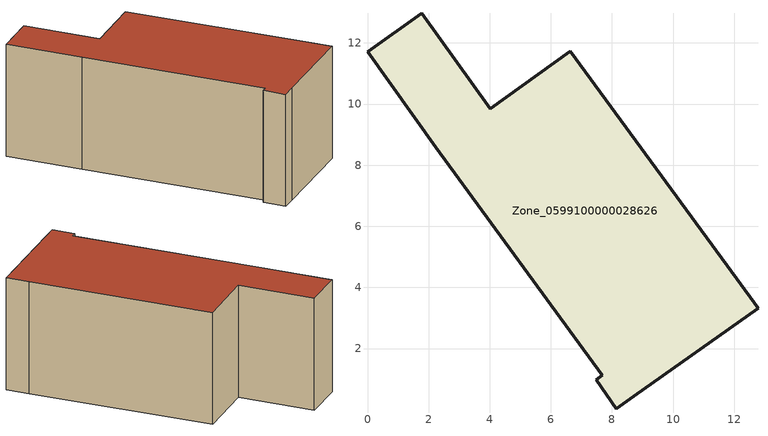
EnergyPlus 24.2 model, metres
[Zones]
Zone_0599100000028626
 floor ground (C_G): 12.78,3.31 8.72,0.44 8.14,0.02 7.48,0.98 7.69,1.13 2.24,8.58 0,11.71 1.78,12.98 4.02,9.85 6.64,11.72 12.09,4.28 z0
 wall outside (C_F): 4.02,9.85 1.78,12.98 0,11.71 2.24,8.58 7.69,1.13 7.48,0.98 8.14,0.02 8.72,0.44 12.78,3.31 12.09,4.28 6.64,11.72 4.02,9.85 z0:5.81
 roof outside (C_R): 8.72,0.44 12.78,3.31 12.09,4.28 6.64,11.72 4.02,9.85 1.78,12.98 0,11.71 2.24,8.58 7.69,1.13 7.48,0.98 8.14,0.02 z5.81
[BUILDING]
Pand.0599100000028626: North Axis=0; Terrain=City; Loads Convergence Tolerance Value=0.04; Temperature Convergence Tolerance Value=0.4; Solar Distribution=FullExterior; Maximum Number of Warmup Days=25; Minimum Number of Warmup Days=1
[Site:Location]
Rotterdam.The.Hague.AP_ZH_NLD Design_Conditions: Latitude=51.96; Longitude=4.45; Time Zone=1; Elevation=-4.5
[SITE:GROUNDTEMPERATURE:BUILDINGSURFACE]
18, 18, 18, 18, 18, 18, 18, 18, 18, 18, 18, 18
[MATERIAL] Thermal Absorptance=0.9; Solar Absorptance=0.7; Visible Absorptance=0.7
Name | Roughness | Thickness | Conductivity | Density | Specific Heat
G.TI.1975-1991 | MediumSmooth | 0.15 | 0.288461 | 540 | 1210
F.TI.1975-1991 | Rough | 0.3 | 0.230769 | 1920 | 840
R.TI.1975-1991 | MediumRough | 0.2 | 0.153846 | 1500 | 1000
[CONSTRUCTION]
C_G: G.TI.1975-1991
C_F: F.TI.1975-1991
C_R: R.TI.1975-1991
[ZONE]
Zone_0599100000028626: Type=1; Multiplier=1; Ceiling Height=Autocalculate; Volume=Autocalculate; Floor Area=autocalculate; Part of Total Floor Area=Yes
[ZONEINFILTRATION:DESIGNFLOWRATE]
Infil_Zone_0599100000028626: Zone or ZoneList or Space or SpaceList=Zone_0599100000028626; Schedule=AlwaysOn; Design Flow Rate Calculation Method=Flow/Area; Flow Rate per Floor Area=0.003; Constant Term Coefficient=1; Temperature Term Coefficient=0; Velocity Term Coefficient=0; Velocity Squared Term Coefficient=0
[HVACTEMPLATE:ZONE:IDEALLOADSAIRSYSTEM]
Zone_0599100000028626: Maximum Heating Supply Air Temperature=50; Minimum Cooling Supply Air Temperature=13; Maximum Heating Supply Air Humidity Ratio=0.0156; Minimum Cooling Supply Air Humidity Ratio=0.0077; Heating Limit=NoLimit; Cooling Limit=NoLimit; Dehumidification Control Type=ConstantSensibleHeatRatio; Cooling Sensible Heat Ratio=0.7; Dehumidification Setpoint=60; Humidification Control Type=None; Humidification Setpoint=30; Outdoor Air Method=None; Outdoor Air Flow Rate per Person=0.00944; Outdoor Air Flow Rate per Zone Floor Area=0; Outdoor Air Flow Rate per Zone=0; Demand Controlled Ventilation Type=None; Outdoor Air Economizer Type=NoEconomizer; Heat Recovery Type=None; Sensible Heat Recovery Effectiveness=0.7; Latent Heat Recovery Effectiveness=0.65
[ZONECONTROL:THERMOSTAT]
ThermostatControl_Zone_0599100000028626: Zone or ZoneList=Zone_0599100000028626; Control Type Schedule=DualSetpointControlType; Control 1=Thermostat_Zone_0599100000028626; Temperature Difference Between Cutout And Setpoint=0
[THERMOSTATSETPOINT:DUALSETPOINT]
Thermostat_Zone_0599100000028626: Heating Setpoint Temperature Schedule=HeatingSetpoint_Zone_0599100000028626; Cooling Setpoint Temperature Schedule=CoolingSetpoint_Zone_0599100000028626
[SCHEDULE:COMPACT]
HeatingSetpoint_Zone_0599100000028626: Through: 12/31, For: AllDays, Until: 24:00, 21
CoolingSetpoint_Zone_0599100000028626: Through: 12/31, For: AllDays, Until: 24:00, 24
DualSetpointControlType: Through: 12/31, For: AllDays, Until: 24:00, 4
AlwaysOn: Through: 12/31, For: AllDays, Until: 24:00, 1
